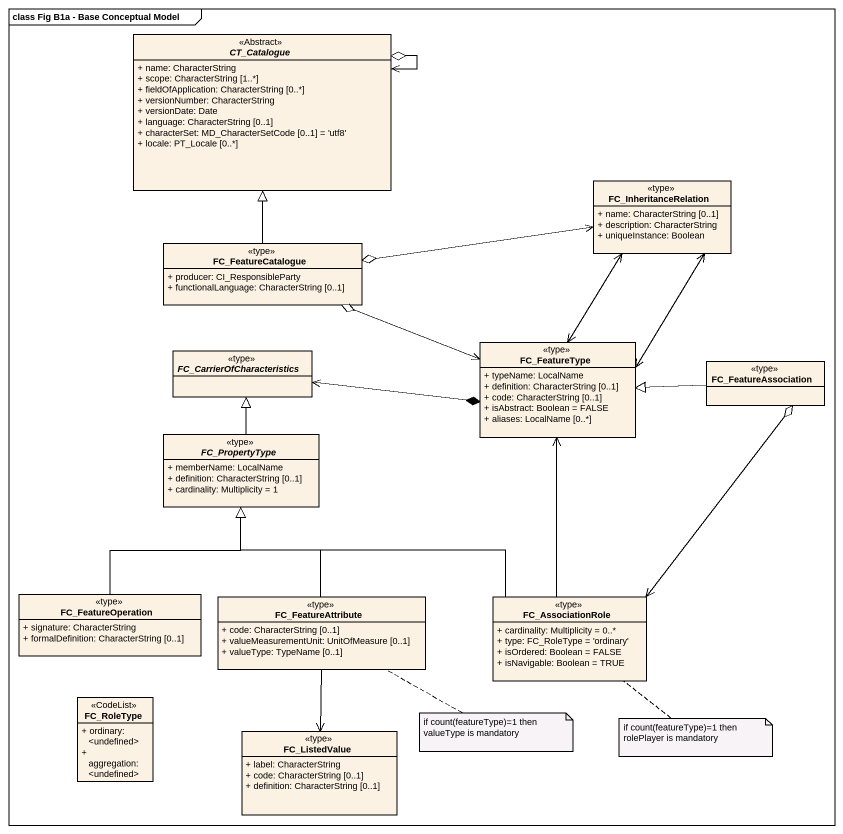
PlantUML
@startuml
mainframe class Fig B1a - Base Conceptual Model
hide circle
hide empty members
skinparam classAttributeIconSize 0
abstract class CT_Catalogue <<Abstract>> {
  + name: CharacterString
  + scope: CharacterString [1..*]
  + fieldOfApplication: CharacterString [0..*]
  + versionNumber: CharacterString
  + versionDate: Date
  + language: CharacterString [0..1]
  + characterSet: MD_CharacterSetCode [0..1] = 'utf8'
  + locale: PT_Locale [0..*]
}
class FC_InheritanceRelation <<type>> {
  + name: CharacterString [0..1]
  + description: CharacterString
  + uniqueInstance: Boolean
}
class FC_FeatureCatalogue <<type>> {
  + producer: CI_ResponsibleParty
  + functionalLanguage: CharacterString [0..1]
}
abstract class FC_CarrierOfCharacteristics <<type>>
class FC_FeatureType <<type>> {
  + typeName: LocalName
  + definition: CharacterString [0..1]
  + code: CharacterString [0..1]
  + isAbstract: Boolean = FALSE
  + aliases: LocalName [0..*]
}
class FC_FeatureAssociation <<type>>
abstract class FC_PropertyType <<type>> {
  + memberName: LocalName
  + definition: CharacterString [0..1]
  + cardinality: Multiplicity = 1
}
class FC_FeatureOperation <<type>> {
  + signature: CharacterString
  + formalDefinition: CharacterString [0..1]
}
class FC_FeatureAttribute <<type>> {
  + code: CharacterString [0..1]
  + valueMeasurementUnit: UnitOfMeasure [0..1]
  + valueType: TypeName [0..1]
}
class FC_AssociationRole <<type>> {
  + cardinality: Multiplicity = 0..*
  + type: FC_RoleType = 'ordinary'
  + isOrdered: Boolean = FALSE
  + isNavigable: Boolean = TRUE
}
class FC_RoleType <<CodeList>> {
  + ordinary: <undefined>
  + aggregation: <undefined>
}
class FC_ListedValue <<type>> {
  + label: CharacterString
  + code: CharacterString [0..1]
  + definition: CharacterString [0..1]
}
CT_Catalogue <--o CT_Catalogue
FC_InheritanceRelation <--> FC_FeatureType
FC_InheritanceRelation <--> FC_FeatureType
FC_FeatureCatalogue -up-|> CT_Catalogue
FC_FeatureCatalogue o-right-> FC_InheritanceRelation
FC_FeatureType <-left-o FC_FeatureCatalogue
FC_FeatureType *-left-> FC_CarrierOfCharacteristics
FC_FeatureAssociation -left-|> FC_FeatureType
FC_FeatureAssociation o--> FC_AssociationRole
FC_PropertyType -up-|> FC_CarrierOfCharacteristics
FC_FeatureOperation -up-|> FC_PropertyType
FC_FeatureAttribute -up-|> FC_PropertyType
FC_FeatureAttribute --> FC_ListedValue
FC_AssociationRole -up-> FC_FeatureType
FC_AssociationRole -left-|> FC_PropertyType
note right of FC_FeatureAttribute : if count(featureType)=1 then valueType is mandatory
note bottom of FC_AssociationRole : if count(featureType)=1 then rolePlayer is mandatory
@enduml
